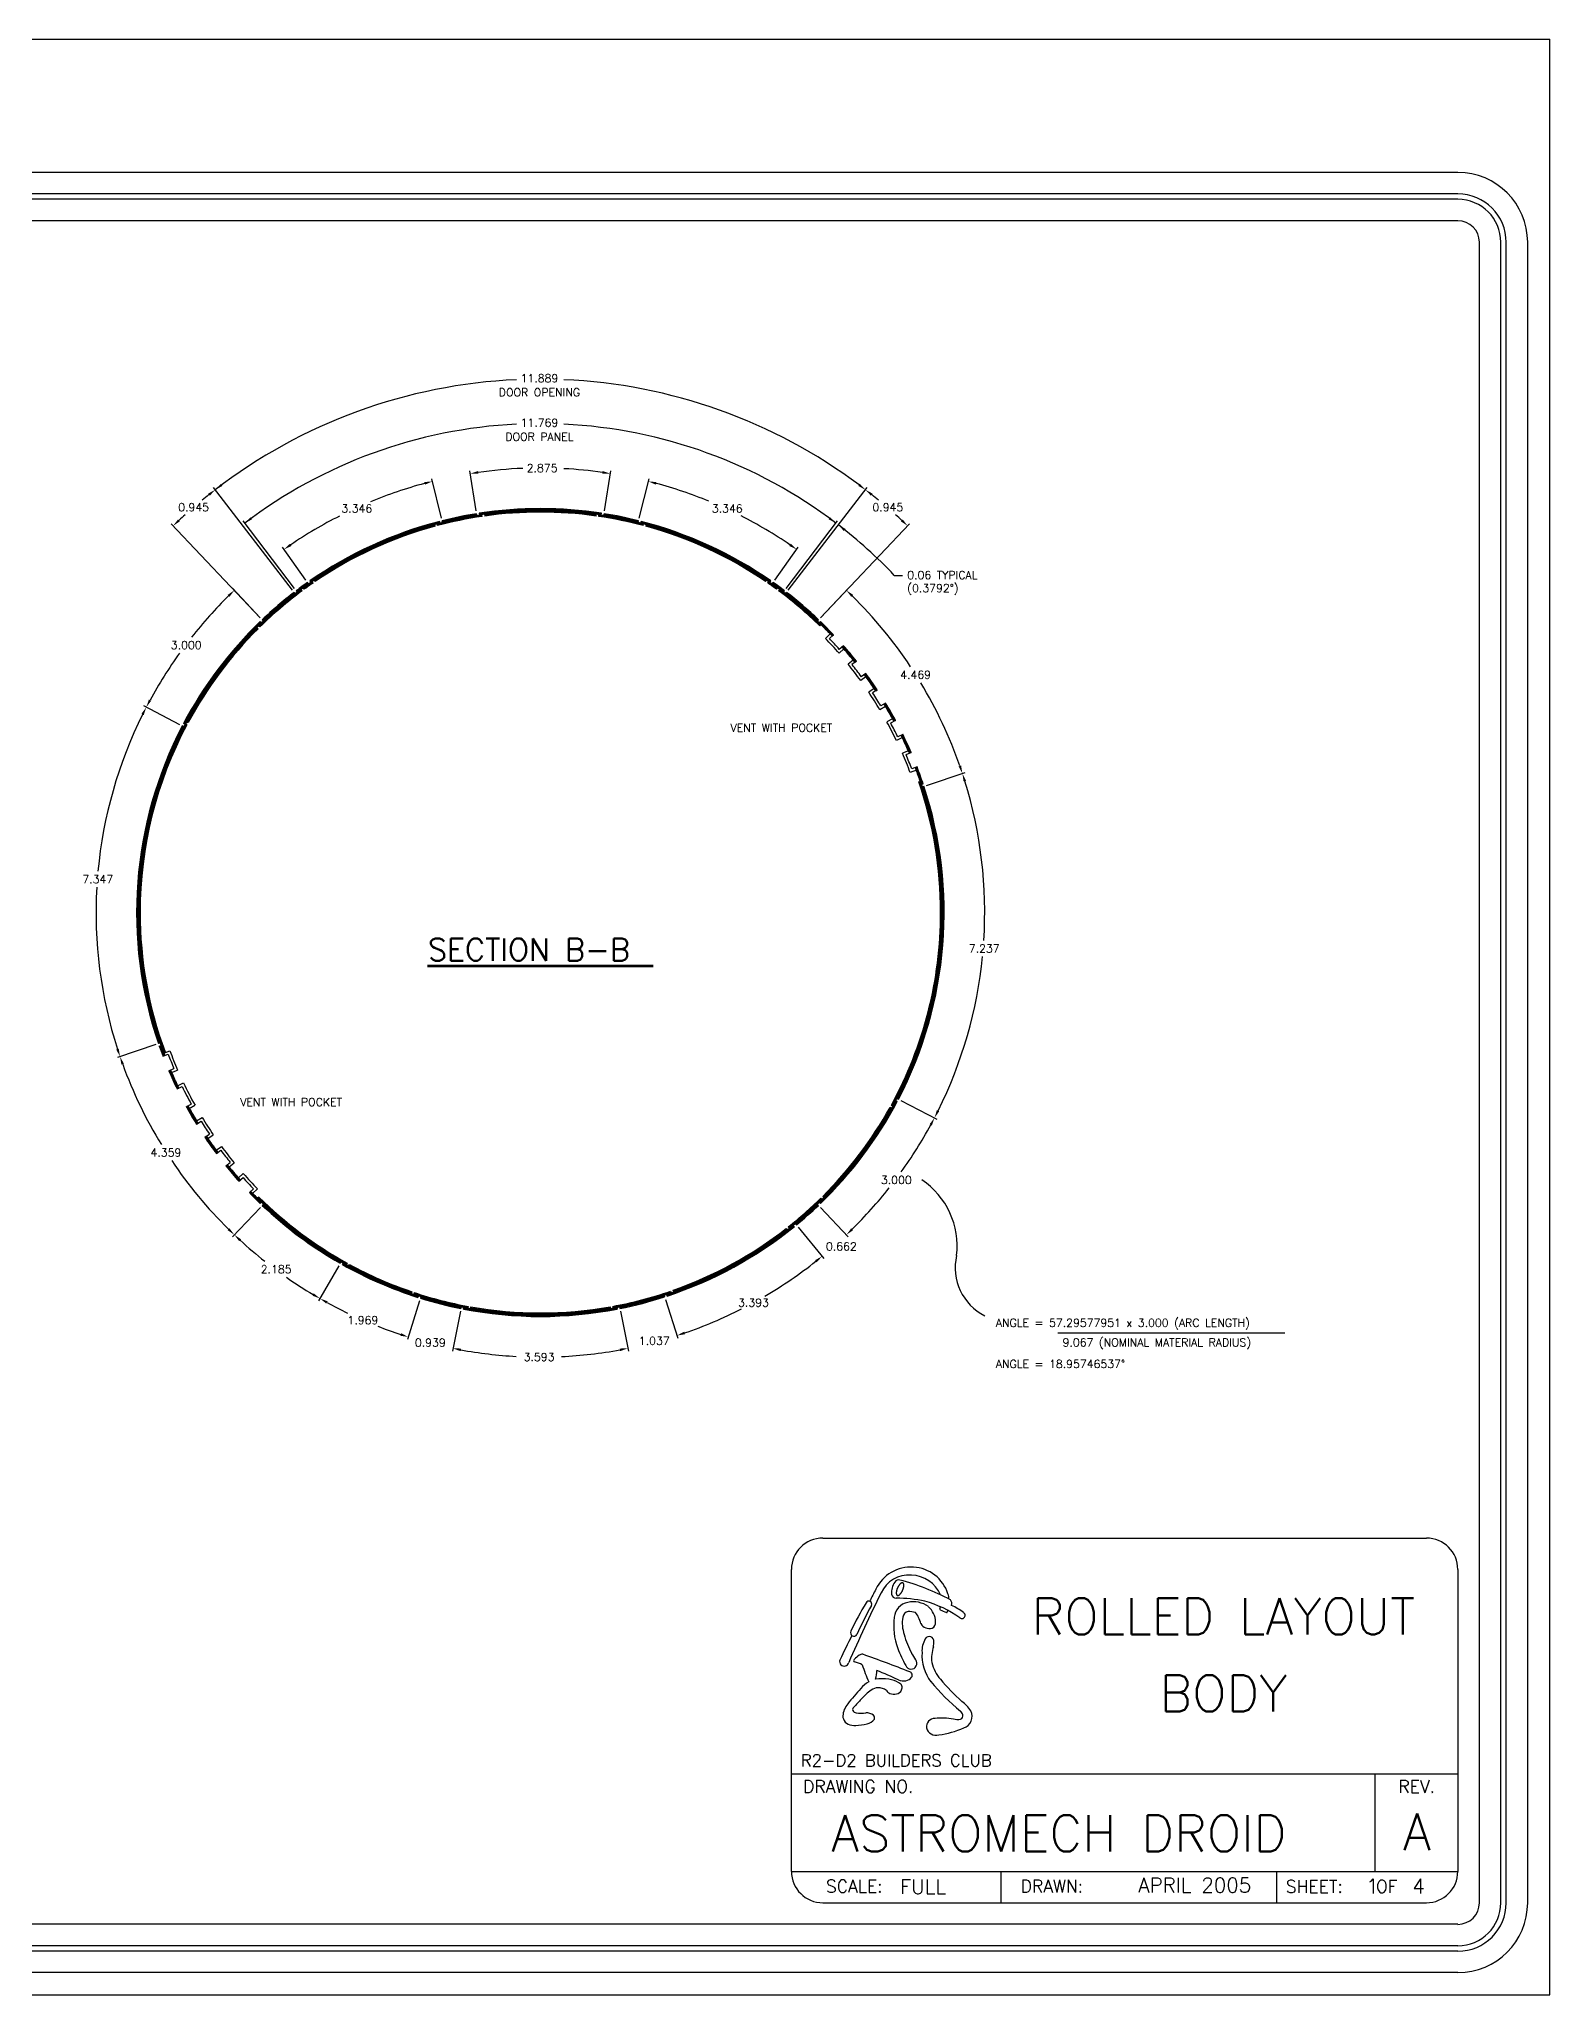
# Model space of a CAD drawing. Extents: x 0 to 68, y 0 to 44.
# Drawn here: x 34 to 68, y 0 to 44 of the extents above; entities that cross this region are included whole.
import ezdxf
from ezdxf.enums import TextEntityAlignment as Align

# ---------------------------------------------------------------- set-up
doc = ezdxf.new("R2010")
doc.units = 0
doc.layers.get('0').update_dxf_attribs({"linetype": 'CONTINUOUS'})
for name, color, linetype in [('BODY_PANELS', 2, 'CONTINUOUS'), ('DIMENSIONS', 1, 'CONTINUOUS'), ('FORM', 5, 'CONTINUOUS'), ('INNER_SKIN', 7, 'CONTINUOUS'), ('OUTER_SKIN', 7, 'CONTINUOUS'), ('OUTER_SKIN_PANELS', 2, 'CONTINUOUS')]:
    doc.layers.add(name, color=color, linetype=linetype)
doc.styles.get("Standard").update_dxf_attribs({"font": 'simplex.shx'})

msp = doc.modelspace()

# ---------------------------------------------------------------- linework, layer by layer
for p, q in [((0, 44), (68, 44)), ((68, 0), (68, 44)), ((0, 0), (68, 0))]:
    msp.add_line(p, q)
at = {"layer": 'BODY_PANELS'}
for p, q in [((51.556, 30.867), (51.583, 30.896)), ((51.804, 30.619), (51.697, 30.517)), ((51.876, 30.601), (51.785, 30.515)), ((52.113, 30.28), (52.003, 30.182)), ((52.102, 30.353), (52.008, 30.271)), ((52.321, 30.031), (52.206, 29.939)), ((52.392, 30.007), (52.294, 29.93)), ((52.609, 29.655), (52.49, 29.567)), ((52.605, 29.729), (52.504, 29.655)), ((52.795, 29.389), (52.671, 29.307)), ((52.863, 29.359), (52.758, 29.29)), ((53.05, 29.062), (52.943, 28.998)), ((53.048, 28.988), (52.922, 28.912)), ((53.209, 28.707), (53.08, 28.637)), ((53.274, 28.671), (53.164, 28.612)), ((53.427, 28.286), (53.294, 28.221)), ((53.435, 28.359), (53.323, 28.304)), ((53.562, 27.991), (53.427, 27.933)), ((53.624, 27.95), (53.509, 27.9)), ((53.742, 27.552), (53.604, 27.499)), ((53.757, 27.625), (53.64, 27.58)), ((53.855, 27.236), (53.893, 27.249)), ((36.704, 21.347), (36.742, 21.36)), ((36.788, 21.116), (36.905, 21.161)), ((36.804, 21.189), (36.942, 21.242)), ((36.919, 20.791), (37.034, 20.84)), ((36.981, 20.749), (37.117, 20.807)), ((37.106, 20.381), (37.219, 20.435)), ((37.115, 20.455), (37.248, 20.519)), ((37.313, 19.98), (37.423, 20.04)), ((37.379, 19.945), (37.508, 20.016)), ((37.54, 19.59), (37.646, 19.656)), ((37.541, 19.665), (37.667, 19.742)), ((37.729, 19.295), (37.833, 19.365)), ((37.798, 19.265), (37.92, 19.348)), ((37.984, 19.001), (38.103, 19.089)), ((37.989, 18.927), (38.09, 19.001)), ((38.204, 18.649), (38.301, 18.728)), ((38.275, 18.626), (38.39, 18.718)), ((38.484, 18.379), (38.594, 18.477)), ((38.496, 18.305), (38.589, 18.388)), ((38.734, 18.048), (38.824, 18.135)), ((38.806, 18.031), (38.913, 18.133)), ((38.978, 17.804), (39.006, 17.832))]:
    msp.add_line(p, q, dxfattribs=at)
for radius, start, end in [(9.047, 43.8616, 46.0849), (9.087, 43.4658, 46.0849), (8.899, 40.9463, 43.8681), (8.962, 41.3486, 43.4658), (9.087, 38.505, 41.3486), (9.047, 38.9008, 40.9528), (8.899, 35.8909, 38.9074), (8.962, 36.2933, 38.505), (9.087, 33.4497, 36.2933), (9.047, 33.8455, 35.8975), (8.899, 30.8356, 33.852), (8.962, 31.238, 33.4497), (9.087, 28.3943, 31.238), (9.047, 28.7901, 30.8421), (8.899, 25.7802, 28.7967), (8.962, 26.1826, 28.3943), (9.047, 23.7348, 25.7868), (9.087, 23.339, 26.1826), (8.899, 20.7249, 23.7414), (8.962, 21.1273, 23.339), (9.047, 18.6028, 20.7314), (9.087, 18.6028, 21.1273), (9.087, 199.2979, 200.8445), (9.047, 199.2979, 200.4487), (8.962, 200.8445, 203.0562), (8.899, 200.4421, 203.4586), (9.087, 203.0562, 205.8998), (9.047, 203.452, 205.504), (8.962, 205.8998, 208.7435), (8.899, 205.4975, 209.1458), (9.087, 208.7435, 211.5871), (9.047, 209.1393, 211.1913), (8.962, 211.5871, 213.7988), (8.899, 211.1847, 214.2012), (9.087, 213.7988, 216.6424), (9.047, 214.1946, 216.2466), (8.962, 216.6424, 218.8541), (8.899, 216.24, 219.2565), (9.087, 218.8541, 221.6977), (9.047, 219.25, 221.3019), (8.962, 221.6977, 223.9095), (8.899, 221.2954, 224.3118), (9.087, 223.9095, 226.088), (9.047, 224.3053, 226.088)]:
    msp.add_arc((45.281, 24.35), radius, start, end, dxfattribs=at)
at = {"layer": 'DIMENSIONS'}
for p, q in [((39.703, 31.602), (37.927, 33.912)), ((39.703, 31.602), (37.927, 33.912)), ((43.057, 33.225), (42.835, 34.111)), ((43.836, 33.385), (43.692, 34.286)), ((46.725, 33.385), (46.869, 34.286)), ((47.504, 33.225), (47.726, 34.111)), ((50.859, 31.602), (52.635, 33.912)), ((50.859, 31.602), (52.635, 33.912)), ((38.978, 30.983), (36.972, 33.095)), ((39.751, 31.639), (38.595, 33.163)), ((50.811, 31.639), (51.967, 33.163)), ((51.583, 30.983), (53.589, 33.095)), ((40.006, 31.826), (39.479, 32.572)), ((50.556, 31.826), (51.082, 32.572)), ((53.246, 31.936), (53.428, 31.936)), ((38.978, 30.983), (38.349, 31.645)), ((51.583, 30.983), (52.212, 31.645)), ((37.165, 28.576), (36.356, 28.997)), ((37.165, 28.576), (36.356, 28.997)), ((53.971, 27.211), (54.838, 27.497)), ((53.971, 27.211), (54.838, 27.497)), ((42.743, 23.169), (47.818, 23.169)), ((42.743, 23.137), (47.818, 23.137)), ((36.625, 21.383), (35.762, 21.087)), ((36.625, 21.383), (35.762, 21.087)), ((53.396, 20.124), (54.205, 19.702)), ((53.396, 20.124), (54.205, 19.702)), ((38.979, 17.717), (38.35, 17.055)), ((38.979, 17.717), (38.35, 17.055)), ((51.583, 17.717), (52.211, 17.055)), ((51.082, 17.275), (51.661, 16.569)), ((40.743, 16.405), (40.291, 15.612)), ((40.743, 16.405), (40.291, 15.612)), ((42.562, 15.614), (42.291, 14.742)), ((48.094, 15.644), (48.374, 14.775)), ((43.48, 15.379), (43.3, 14.484)), ((47.082, 15.379), (47.261, 14.484)), ((56.928, 14.892), (62.035, 14.892))]:
    msp.add_line(p, q, dxfattribs=at)
for centre, radius, start, end in [((45.281, 24.35), 12, 92.5774, 127.5644), ((45.281, 24.35), 12, 53.2951, 87.4707), ((45.281, 24.35), 11, 92.8119, 127.1852), ((45.281, 24.35), 11, 52.8148, 87.2406), ((45.281, 24.35), 10, 92.2665, 98.0525), ((45.281, 24.35), 10, 81.9475, 86.9526), ((45.281, 24.35), 10, 105.0947, 112.483), ((45.281, 24.35), 10, 67.717, 74.9053), ((45.281, 24.35), 12, 128.4238, 129.349), ((45.281, 24.35), 12, 50.651, 51.5762), ((45.281, 24.35), 12, 131.7733, 132.6765), ((45.281, 24.35), 10, 116.877, 124.176), ((45.281, 24.35), 10, 55.824, 63.1552), ((45.281, 24.35), 11, 43.6019, 52.4356), ((45.281, 24.35), 12, 47.3235, 48.2267), ((45.281, 24.35), 10, 134.5673, 141.7124), ((45.281, 24.35), 10, 33.573, 45.4327), ((45.281, 24.35), 10, 144.2952, 151.4622), ((45.281, 24.35), 10, 19.2549, 31.1311), ((45.281, 24.35), 10, 153.5249, 174.6711), ((45.281, 24.35), 10, 356.391, 17.1923), ((45.281, 24.35), 10, 176.7397, 197.8874), ((45.281, 24.35), 10, 333.5217, 354.3214), ((45.281, 24.35), 10, 199.95, 211.4757), ((45.281, 24.35), 10, 324.2921, 331.459), ((45.281, 24.35), 10, 213.927, 225.4358), ((45.281, 24.35), 10, 314.5642, 321.7092), ((52.867, 16.849), 1.793, 353.0836, 56.1682), ((45.281, 24.35), 10, 227.4985, 231.6743), ((45.281, 24.35), 10, 300.3499, 308.3214), ((55.825, 16.359), 1.209, 166.8929, 243.4789), ((45.281, 24.35), 10, 235.1347, 239.2401), ((45.281, 24.35), 10, 241.3028, 244.2821), ((45.281, 24.35), 10, 288.9367, 296.9359), ((45.281, 24.35), 10, 248.5336, 251.6825), ((45.281, 24.35), 10, 259.6789, 266.8943), ((45.281, 24.35), 10, 272.7172, 280.3211)]:
    msp.add_arc(centre, radius, start, end, dxfattribs=at)
for points in [[(38.126, 33.947), (38.09, 33.995), (37.965, 33.862)], [(42.669, 34.034), (42.684, 33.976), (42.851, 34.05)], [(43.884, 34.222), (43.875, 34.281), (43.702, 34.225)], [(46.686, 34.281), (46.677, 34.222), (46.859, 34.225)], [(47.877, 33.976), (47.892, 34.034), (47.711, 34.05)], [(52.471, 33.995), (52.435, 33.947), (52.596, 33.862)], [(37.804, 33.775), (37.841, 33.728), (37.965, 33.862)], [(52.72, 33.728), (52.757, 33.775), (52.596, 33.862)], [(37.167, 33.15), (37.126, 33.194), (37.015, 33.049)], [(38.795, 33.197), (38.759, 33.245), (38.632, 33.113)], [(51.803, 33.245), (51.767, 33.197), (51.929, 33.113)], [(52.11, 32.935), (52.147, 32.982), (51.987, 33.069)], [(53.435, 33.194), (53.394, 33.15), (53.546, 33.049)], [(39.68, 32.598), (39.646, 32.648), (39.515, 32.521)], [(50.915, 32.648), (50.881, 32.598), (51.046, 32.521)], [(38.242, 31.496), (38.284, 31.453), (38.393, 31.599)], [(52.277, 31.453), (52.319, 31.496), (52.169, 31.599)], [(36.522, 29.113), (36.469, 29.141), (36.411, 28.968)], [(36.303, 28.822), (36.356, 28.794), (36.411, 28.968)], [(54.75, 27.657), (54.693, 27.638), (54.779, 27.477)], [(54.805, 27.297), (54.862, 27.315), (54.779, 27.477)], [(35.792, 21.288), (35.736, 21.269), (35.821, 21.108)], [(35.852, 20.928), (35.909, 20.948), (35.821, 21.108)], [(54.258, 19.878), (54.205, 19.905), (54.15, 19.731)], [(54.039, 19.586), (54.092, 19.558), (54.15, 19.731)], [(38.284, 17.247), (38.243, 17.204), (38.393, 17.1)], [(52.319, 17.204), (52.277, 17.247), (52.168, 17.1)], [(38.504, 16.955), (38.545, 16.999), (38.393, 17.1)], [(51.463, 16.528), (51.5, 16.481), (51.622, 16.617)], [(40.181, 15.783), (40.151, 15.731), (40.322, 15.666)], [(40.464, 15.552), (40.493, 15.604), (40.322, 15.666)], [(42.147, 14.885), (42.129, 14.828), (42.309, 14.802)], [(43.483, 14.482), (43.495, 14.541), (43.312, 14.546)], [(47.067, 14.541), (47.078, 14.482), (47.249, 14.546)], [(48.535, 14.863), (48.516, 14.92), (48.355, 14.834)]]:
    msp.add_solid(points, dxfattribs=at)
at = {"layer": 'FORM'}
for p, q in [((65.929, 41), (2.071, 41)), ((65.929, 40.516), (2.071, 40.516)), ((65.929, 40.396), (2.071, 40.396)), ((65.929, 39.912), (2.071, 39.912)), ((66.412, 2.071), (66.412, 39.429)), ((66.896, 2.071), (66.896, 39.429)), ((67.016, 2.071), (67.016, 39.429)), ((67.5, 2.071), (67.5, 39.429)), ((65.929, 1.588), (2.071, 1.588)), ((65.929, 1.104), (2.071, 1.104)), ((65.929, 0.984), (2.071, 0.984)), ((65.929, 0.5), (2.071, 0.5))]:
    msp.add_line(p, q, dxfattribs=at)
at = {"layer": 'FORM', "linetype": 'CONTINUOUS'}
for p, q in [((51.639, 10.277), (65.221, 10.277)), ((50.931, 2.779), (50.931, 9.57)), ((65.929, 9.57), (65.929, 2.779)), ((50.931, 4.972), (65.929, 4.972)), ((64.059, 4.972), (64.059, 2.779)), ((50.931, 2.779), (65.929, 2.779)), ((55.645, 2.779), (55.645, 2.071)), ((61.844, 2.77), (61.844, 2.063)), ((51.639, 2.071), (65.221, 2.071))]:
    msp.add_line(p, q, dxfattribs=at)
at = {"layer": 'FORM', "color": 1}
msp.add_polyline3d([(53.438, 9.269, 0), (53.435, 9.271, 0), (53.432, 9.271, 0), (53.428, 9.272, 0), (53.425, 9.272, 0), (53.422, 9.271, 0), (53.418, 9.271, 0), (53.414, 9.27, 0), (53.411, 9.268, 0), (53.407, 9.267, 0), (53.403, 9.265, 0), (53.399, 9.262, 0), (53.395, 9.26, 0), (53.391, 9.257, 0), (53.387, 9.254, 0), (53.383, 9.25, 0), (53.378, 9.246, 0), (53.374, 9.242, 0), (53.37, 9.238, 0), (53.366, 9.233, 0), (53.362, 9.228, 0), (53.358, 9.223, 0), (53.354, 9.217, 0), (53.35, 9.212, 0), (53.346, 9.206, 0), (53.342, 9.2, 0), (53.338, 9.194, 0), (53.334, 9.187, 0), (53.331, 9.181, 0), (53.327, 9.174, 0), (53.324, 9.167, 0), (53.321, 9.161, 0), (53.318, 9.154, 0), (53.315, 9.147, 0), (53.312, 9.14, 0), (53.309, 9.133, 0), (53.306, 9.126, 0), (53.304, 9.119, 0), (53.302, 9.112, 0), (53.3, 9.105, 0), (53.298, 9.098, 0), (53.297, 9.091, 0), (53.295, 9.084, 0), (53.294, 9.078, 0), (53.293, 9.071, 0), (53.292, 9.065, 0), (53.291, 9.058, 0), (53.291, 9.052, 0), (53.291, 9.046, 0), (53.291, 9.041, 0), (53.291, 9.035, 0), (53.291, 9.03, 0), (53.292, 9.025, 0), (53.293, 9.02, 0), (53.294, 9.016, 0), (53.295, 9.011, 0), (53.296, 9.008, 0), (53.298, 9.004, 0), (53.299, 9.001, 0), (53.301, 8.997, 0), (53.303, 8.995, 0), (53.306, 8.992, 0), (53.308, 8.99, 0), (53.311, 8.988, 0), (53.314, 8.987, 0), (53.317, 8.986, 0), (53.32, 8.985, 0), (53.323, 8.985, 0), (53.326, 8.985, 0), (53.33, 8.985, 0), (53.333, 8.986, 0), (53.337, 8.987, 0), (53.341, 8.988, 0), (53.344, 8.99, 0), (53.348, 8.992, 0), (53.352, 8.994, 0), (53.356, 8.997, 0), (53.361, 9, 0), (53.365, 9.003, 0), (53.369, 9.006, 0), (53.373, 9.01, 0), (53.377, 9.014, 0), (53.381, 9.019, 0), (53.385, 9.024, 0), (53.389, 9.029, 0), (53.394, 9.034, 0), (53.398, 9.039, 0), (53.402, 9.045, 0), (53.406, 9.051, 0), (53.41, 9.057, 0), (53.413, 9.063, 0), (53.417, 9.069, 0), (53.421, 9.076, 0), (53.424, 9.082, 0), (53.427, 9.089, 0), (53.431, 9.096, 0), (53.434, 9.103, 0), (53.437, 9.11, 0), (53.44, 9.117, 0), (53.442, 9.124, 0), (53.445, 9.131, 0), (53.447, 9.138, 0), (53.449, 9.145, 0), (53.451, 9.152, 0), (53.453, 9.159, 0), (53.455, 9.166, 0), (53.456, 9.172, 0), (53.457, 9.179, 0), (53.458, 9.185, 0), (53.459, 9.192, 0), (53.46, 9.198, 0), (53.46, 9.204, 0), (53.461, 9.21, 0), (53.461, 9.216, 0), (53.461, 9.221, 0), (53.46, 9.226, 0), (53.459, 9.231, 0), (53.459, 9.236, 0), (53.458, 9.241, 0), (53.457, 9.245, 0), (53.455, 9.249, 0), (53.454, 9.253, 0), (53.452, 9.256, 0), (53.45, 9.259, 0), (53.448, 9.262, 0), (53.446, 9.264, 0), (53.443, 9.266, 0), (53.44, 9.268, 0), (53.438, 9.269, 0)], dxfattribs=at)
at = {"layer": 'FORM'}
for centre, radius, start, end in [((65.929, 39.429), 1.571, 0, 90), ((65.929, 39.429), 1.088, 0, 90), ((65.929, 39.429), 0.967, 0, 90), ((65.929, 39.429), 0.484, 0, 90), ((65.929, 2.071), 1.571, 270, 0), ((65.929, 2.071), 1.088, 270, 0), ((65.929, 2.071), 0.967, 270, 0), ((65.929, 2.071), 0.484, 270, 0)]:
    msp.add_arc(centre, radius, start, end, dxfattribs=at)
at = {"layer": 'FORM', "linetype": 'CONTINUOUS'}
for centre, start, end in [((51.639, 9.57), 90, 180), ((65.221, 9.57), 360, 90), ((51.639, 2.779), 180, 270), ((65.221, 2.779), 270, 0)]:
    msp.add_arc(centre, 0.707, start, end, dxfattribs=at)
at = {"layer": 'FORM', "color": 7}
for centre, radius, start, end in [((53.623, 8.751), 0.875, 18.2326, 154.6361), ((53.576, 8.755), 0.691, 85.4854, 155.5007), ((53.607, 8.704), 0.741, 23.4687, 88.1516), ((82.262, -5.521), 32.733, 153.5831, 156.6069), ((77.534, -3.82), 27.889, 152.341, 152.9694), ((53.611, 8.467), 0.366, 99.8697, 175.5952), ((53.677, 8.269), 0.574, 54.1043, 102.9674), ((53.885, 8.843), 0.597, 5.638, 17.7915), ((54.699, 8.299), 1.466, 172.3003, 200.1263), ((54.294, 8.37), 0.868, 171.5259, 197.4947), ((53.584, 8.474), 0.151, 100.0375, 170.9848), ((53.588, 8.258), 0.366, 68.785, 94.7421), ((53.537, 8.396), 0.274, 20.1831, 47.8338), ((53.074, 8.156), 0.794, 14.2811, 24.9473), ((53.709, 8.382), 0.465, 0.8907, 49.1139), ((54.052, 8.368), 0.124, 291.9673, 10.2011), ((54.291, 8.684), 0.0224, 157.3748, 243.1832), ((53.921, 8.869), 0.391, 333.247, 339.1268), ((54.811, 9.643), 1.113, 241.5397, 249.3399), ((54.423, 8.613), 0.0123, 246.7424, 343.5507), ((53.885, 8.843), 0.597, 336.9972, 341.1119), ((77.847, -4.728), 28.588, 153.3711, 154.604), ((55.296, 8.61), 1.897, 195.3231, 209.2908), ((54.033, 8.463), 0.22, 210.2865, 287.2592), ((54.419, 7.734), 0.55, 149.9608, 183.0164), ((54.035, 7.96), 0.104, 69.7642, 151.8988), ((54.023, 7.953), 0.116, 357.6694, 65.2511), ((53.75, 7.931), 0.388, 345.3619, 2.6057), ((52.119, 7.499), 0.103, 161.1287, 346.893), ((52.36, 7.521), 0.0288, 120.5491, 251.4839), ((52.897, 6.995), 0.78, 124.2548, 135.0129), ((48.482, -3.265), 11.433, 69.2866, 70.2231), ((52.518, 7.579), 0.0854, 76.4452, 134.3635), ((43.131, -19.059), 28.328, 68.3272, 70.6061), ((55.747, 8.708), 2.59, 200.6463, 210.0465), ((53.625, 7.459), 0.13, 201.5645, 38.0941), ((52.178, 6.7), 1.762, 28.4319, 33.8655), ((54.825, 7.637), 0.958, 175.9752, 218.045), ((54.994, 7.564), 0.909, 162.8186, 185.355), ((53.073, 6.39), 0.767, 121.505, 139.0958), ((56.014, 8.53), 3.658, 197.5192, 203.9815), ((51.745, 7.363), 1.112, 346.5241, 356.715), ((52.964, 6.079), 1.034, 81.0168, 97.6796), ((48.482, -3.265), 11.433, 64.8574, 67.5151), ((53.03, 6.489), 0.619, 58.748, 81.1062), ((53.444, 7.294), 0.233, 243.4858, 285.1066), ((53.478, 7.261), 0.195, 277.7873, 324.4296), ((53.573, 7.192), 0.077, 325.5245, 75.3405), ((57.866, 10.187), 4.926, 219.6028, 230.5002), ((54.893, 7.655), 0.822, 192.3535, 222.302), ((57.726, 9.939), 4.46, 219.5063, 228.4276), ((57.366, 2.42), 6.614, 137.4564, 141.4055), ((54.727, 4.39), 3.171, 134.541, 138.9147), ((53.52, 5.79), 1.333, 126.6804, 139.7871), ((52.878, 6.644), 0.264, 90, 125.5975), ((52.907, 6.755), 0.156, 63.4627, 100.742), ((52.92, 6.671), 0.231, 50.0038, 75.5417), ((53.333, 7.08), 0.353, 221.1819, 237.6838), ((53.241, 7.048), 0.283, 250.0839, 281.7545), ((53.281, 6.901), 0.131, 277.7057, 342.6988), ((53.313, 6.917), 0.108, 329.1857, 69.5272), ((54.285, 5.947), 0.813, 32.9711, 53.7284), ((52.573, 6.237), 0.487, 140.5469, 175.5193), ((52.227, 6.272), 0.14, 178.8843, 204.47), ((52.27, 6.252), 0.174, 192.6455, 248.2224), ((52.373, 6.421), 0.0642, 124.2549, 201.2233), ((52.391, 6.429), 0.0839, 201.8253, 267.1645), ((52.496, 7.092), 0.754, 261.666, 278.334), ((52.614, 6.071), 0.275, 52.9907, 91.7489), ((52.568, 6.369), 0.281, 283.5752, 324.5897), ((52.729, 6.235), 0.0747, 337.1416, 47.565), ((54.157, 6.028), 0.191, 88.4325, 186.6263), ((54.319, 4.497), 1.729, 81.4266, 95.2081), ((54.678, 6.663), 0.467, 257.5181, 277.231), ((54.64, 6.267), 0.151, 12.0254, 52.1436), ((54.704, 6.279), 0.0861, 292.2603, 12.8674), ((54.726, 6.264), 0.272, 287.7475, 27.3521), ((52.345, 6.395), 0.335, 245.4026, 275.4098), ((52.339, 7.338), 1.277, 271.6993, 283.3954), ((54.187, 6.068), 0.228, 195.7266, 285.3807), ((53.918, 8.089), 2.266, 278.3733, 293.1521)]:
    msp.add_arc(centre, radius, start, end, dxfattribs=at)
at = {"layer": 'FORM', "color": 5}
for centre, radius, start, end in [((53.608, 9.047), 0.425, 145.6086, 184.3667), ((53.347, 9.231), 0.106, 75.2447, 147.693), ((52.089, 4.404), 5.093, 61.6372, 75.392), ((57.824, 5.616), 6.119, 148.4149, 155.1985), ((52.672, 8.79), 0.0676, 335.3232, 152.6722), ((53.281, 9.021), 0.0969, 183.998, 273.3138), ((53.266, 5.593), 3.332, 78.393, 89.648), ((53.229, 6.364), 2.592, 54.9325, 74.1529), ((54.412, 8.8), 0.129, 342.6983, 41.6728), ((59.009, 5.198), 7.217, 150.4088, 156.2074), ((53.915, 7.427), 1.473, 52.7669, 65.0636), ((54.767, 8.538), 0.0723, 227.6203, 57.4121), ((52.338, 8.147), 0.0772, 152.1811, 330.991)]:
    msp.add_arc(centre, radius, start, end, dxfattribs=at)
at = {"layer": 'INNER_SKIN'}
for p, q in [((42.911, 33.04), (42.9, 33.079)), ((42.968, 33.056), (42.958, 33.094)), ((43.969, 33.261), (43.963, 33.301)), ((44.022, 33.31), (44.028, 33.27)), ((46.533, 33.27), (46.539, 33.31)), ((46.593, 33.261), (46.598, 33.301)), ((47.593, 33.056), (47.603, 33.094)), ((47.661, 33.079), (47.651, 33.04)), ((40.164, 31.763), (40.141, 31.796)), ((40.191, 31.83), (40.214, 31.797)), ((50.348, 31.797), (50.37, 31.83)), ((50.397, 31.763), (50.42, 31.796)), ((39.918, 31.587), (39.894, 31.62)), ((39.966, 31.623), (39.943, 31.655)), ((50.595, 31.623), (50.618, 31.655)), ((50.643, 31.587), (50.667, 31.62)), ((38.97, 30.777), (38.942, 30.806)), ((51.569, 30.799), (51.597, 30.828)), ((38.927, 30.735), (38.899, 30.764)), ((37.319, 28.648), (37.354, 28.629)), ((37.326, 28.576), (37.291, 28.595)), ((53.795, 27.289), (53.833, 27.302)), ((36.836, 21.216), (36.798, 21.202)), ((53.15, 19.968), (53.185, 19.948)), ((53.179, 20.02), (53.214, 20.001)), ((38.942, 17.95), (38.914, 17.921)), ((51.591, 17.923), (51.619, 17.894)), ((51.662, 17.936), (51.634, 17.965)), ((50.813, 17.242), (50.838, 17.21)), ((50.86, 17.279), (50.885, 17.247)), ((40.933, 16.461), (40.913, 16.426)), ((40.966, 16.397), (40.985, 16.433)), ((48.281, 15.814), (48.268, 15.852)), ((42.386, 15.82), (42.373, 15.782)), ((42.443, 15.801), (42.43, 15.763)), ((43.655, 15.49), (43.648, 15.451)), ((43.707, 15.44), (43.714, 15.48)), ((46.849, 15.48), (46.856, 15.441)), ((46.908, 15.491), (46.915, 15.451)), ((48.211, 15.833), (48.224, 15.795))]:
    msp.add_line(p, q, dxfattribs=at)
for radius, start, end in [(9.047, 105.2546, 124.2315), (9.027, 105.2546, 124.2315), (9.008, 105.2546, 124.2315), (9.047, 98.3746, 104.8737), (9.027, 98.3746, 104.8737), (9.008, 98.3746, 104.8737), (9.047, 82.0062, 97.9938), (9.027, 82.0062, 97.9938), (9.008, 82.0062, 97.9938), (9.008, 75.1263, 81.6254), (9.027, 75.1263, 81.6254), (9.047, 75.1263, 81.6254), (9.008, 55.7685, 74.7454), (9.027, 55.7685, 74.7454), (9.047, 55.7685, 74.7454), (9.047, 124.6123, 126.1546), (9.027, 124.6123, 126.1546), (9.008, 124.6123, 126.1546), (9.008, 53.8454, 55.3877), (9.027, 53.8454, 55.3877), (9.047, 53.8454, 55.3877), (9.047, 126.5354, 134.4744), (9.027, 126.5354, 134.4744), (9.008, 126.5354, 134.4744), (9.008, 45.7224, 53.4646), (9.027, 45.7224, 53.4646), (9.047, 45.7224, 53.4646), (9.047, 134.8552, 151.6361), (9.027, 134.8552, 151.6361), (9.008, 134.8552, 151.6361), (9.047, 152.0169, 180), (9.027, 152.0169, 180), (9.008, 152.0169, 180), (9.008, 0, 19.0404), (9.027, 0, 19.0404), (9.047, 0, 19.0404), (9.047, 180, 200.3605), (9.027, 180, 200.3605), (9.008, 180, 200.3605), (9.008, 331.2697, 0), (9.027, 331.2697, 0), (9.047, 331.2697, 0), (9.008, 314.8569, 330.8889), (9.027, 314.8569, 330.8889), (9.047, 314.8569, 330.8889), (9.047, 225.2781, 241.1388), (9.027, 225.2781, 241.1388), (9.008, 225.2781, 241.1388), (9.008, 308.2753, 314.4761), (9.027, 308.2753, 314.4761), (9.047, 308.2753, 314.4761), (9.008, 289.3682, 307.8944), (9.027, 289.3682, 307.8944), (9.047, 289.3682, 307.8944), (9.047, 241.5196, 251.2556), (9.027, 241.5196, 251.2556), (9.008, 241.5196, 251.2556), (9.047, 251.6364, 259.6016), (9.027, 251.6364, 259.6016), (9.008, 251.6364, 259.6016), (9.047, 259.9825, 280.0256), (9.027, 259.9825, 280.0256), (9.008, 259.9825, 280.0256), (9.008, 280.4065, 288.9873), (9.027, 280.4065, 288.9873), (9.047, 280.4065, 288.9873)]:
    msp.add_arc((45.281, 24.35), radius, start, end, dxfattribs=at)
at = {"layer": 'OUTER_SKIN'}
for p, q in [((43.082, 33.126), (43.073, 33.165)), ((43.852, 33.283), (43.846, 33.323)), ((46.709, 33.283), (46.715, 33.323)), ((47.479, 33.126), (47.489, 33.165)), ((40.065, 31.742), (40.042, 31.775)), ((50.497, 31.742), (50.52, 31.775)), ((39.765, 31.521), (39.741, 31.553)), ((39.813, 31.558), (39.788, 31.589)), ((50.749, 31.558), (50.773, 31.589)), ((50.796, 31.521), (50.821, 31.553)), ((39.049, 30.908), (39.021, 30.937)), ((51.512, 30.908), (51.54, 30.937)), ((37.256, 28.528), (37.221, 28.547)), ((53.874, 27.179), (53.912, 27.192)), ((36.722, 21.417), (36.684, 21.404)), ((53.305, 20.171), (53.34, 20.153)), ((39.049, 17.791), (39.022, 17.762)), ((51.512, 17.791), (51.539, 17.762)), ((51.017, 17.354), (51.043, 17.323)), ((40.794, 16.494), (40.774, 16.459)), ((42.592, 15.712), (42.58, 15.673)), ((43.5, 15.48), (43.492, 15.441)), ((47.061, 15.48), (47.069, 15.441)), ((48.062, 15.741), (48.074, 15.703))]:
    msp.add_line(p, q, dxfattribs=at)
for radius, start, end in [(9.087, 99.0838, 104.0633), (9.067, 99.0838, 104.0633), (9.047, 99.0838, 104.0633), (9.047, 75.9367, 80.9162), (9.067, 75.9367, 80.9162), (9.087, 75.9367, 80.9162), (9.087, 125.2073, 127.1852), (9.067, 125.2073, 127.1852), (9.047, 125.2073, 127.1852), (9.047, 52.8148, 54.7927), (9.067, 52.8148, 54.7927), (9.087, 52.8148, 54.7927), (9.087, 127.5644, 133.536), (9.067, 127.5644, 133.536), (9.047, 127.5644, 133.536), (9.047, 46.464, 52.4356), (9.067, 46.464, 52.4356), (9.087, 46.464, 52.4356), (9.087, 152.4935, 198.9187), (9.067, 152.4935, 198.9187), (9.047, 152.4935, 198.9187), (9.047, 332.4904, 18.2236), (9.067, 332.4904, 18.2236), (9.087, 332.4904, 18.2236), (9.087, 226.4672, 240.2714), (9.067, 226.4672, 240.2714), (9.047, 226.4672, 240.2714), (9.047, 309.3527, 313.5328), (9.067, 309.3527, 313.5328), (9.087, 309.3527, 313.5328), (9.087, 252.7139, 258.6476), (9.067, 252.7139, 258.6476), (9.047, 252.7139, 258.6476), (9.047, 281.3524, 287.9054), (9.067, 281.3524, 287.9054), (9.087, 281.3524, 287.9054)]:
    msp.add_arc((45.281, 24.35), radius, start, end, dxfattribs=at)
at = {"layer": 'OUTER_SKIN_PANELS'}
for p, q in [((43.024, 33.111), (43.014, 33.15)), ((43.905, 33.332), (43.911, 33.293)), ((46.65, 33.293), (46.656, 33.332)), ((47.547, 33.15), (47.537, 33.111)), ((40.091, 31.809), (40.114, 31.776)), ((50.448, 31.776), (50.47, 31.809)), ((39.006, 30.867), (38.978, 30.896)), ((51.556, 30.867), (51.583, 30.896)), ((51.847, 30.574), (51.876, 30.601)), ((52.072, 30.327), (52.102, 30.353)), ((52.36, 29.982), (52.392, 30.007)), ((52.572, 29.705), (52.605, 29.729)), ((52.829, 29.337), (52.863, 29.359)), ((53.016, 29.042), (53.05, 29.062)), ((37.284, 28.581), (37.249, 28.6)), ((53.239, 28.652), (53.274, 28.671)), ((53.399, 28.342), (53.435, 28.359)), ((53.587, 27.934), (53.624, 27.95)), ((53.719, 27.611), (53.757, 27.625)), ((53.855, 27.236), (53.893, 27.249)), ((36.704, 21.347), (36.742, 21.36)), ((36.788, 21.116), (36.826, 21.131)), ((36.919, 20.791), (36.956, 20.807)), ((37.106, 20.381), (37.142, 20.398)), ((37.313, 19.98), (37.348, 19.999)), ((53.277, 20.118), (53.312, 20.099)), ((37.729, 19.295), (37.763, 19.317)), ((37.989, 18.927), (38.022, 18.951)), ((38.204, 18.649), (38.235, 18.674)), ((38.496, 18.305), (38.526, 18.332)), ((38.734, 18.048), (38.763, 18.076)), ((39.006, 17.832), (38.978, 17.804)), ((51.583, 17.804), (51.555, 17.832)), ((50.996, 17.285), (50.971, 17.316)), ((40.827, 16.429), (40.846, 16.464)), ((42.535, 15.73), (42.523, 15.691)), ((43.551, 15.429), (43.559, 15.468)), ((47.003, 15.468), (47.01, 15.429)), ((48.119, 15.76), (48.132, 15.722))]:
    msp.add_line(p, q, dxfattribs=at)
for radius, start, end in [(9.087, 104.4425, 124.8282), (9.067, 104.4425, 124.8282), (9.047, 104.4425, 124.8282), (9.087, 81.2953, 98.7047), (9.067, 81.2953, 98.7047), (9.047, 81.2953, 98.7047), (9.047, 55.1718, 75.5575), (9.067, 55.1718, 75.5575), (9.087, 55.1718, 75.5575), (9.087, 133.9151, 152.1144), (9.067, 133.9151, 152.1144), (9.047, 133.9151, 152.1144), (9.047, 43.4658, 46.0849), (9.067, 43.4658, 46.0849), (9.087, 43.4658, 46.0849), (9.047, 38.505, 41.3486), (9.067, 38.505, 41.3486), (9.087, 38.505, 41.3486), (9.047, 33.4497, 36.2933), (9.067, 33.4497, 36.2933), (9.087, 33.4497, 36.2933), (9.047, 28.3943, 31.238), (9.067, 28.3943, 31.238), (9.087, 28.3943, 31.238), (9.047, 23.339, 26.1826), (9.067, 23.339, 26.1826), (9.087, 23.339, 26.1826), (9.047, 18.6028, 21.1273), (9.067, 18.6028, 21.1273), (9.087, 18.6028, 21.1273), (9.087, 199.2979, 200.8445), (9.067, 199.2979, 200.8445), (9.047, 199.2979, 200.8445), (9.087, 203.0562, 205.8998), (9.067, 203.0562, 205.8998), (9.047, 203.0562, 205.8998), (9.087, 208.7435, 211.5871), (9.067, 208.7435, 211.5871), (9.047, 208.7435, 211.5871), (9.047, 313.912, 332.1112), (9.067, 313.912, 332.1112), (9.087, 313.912, 332.1112), (9.087, 213.7988, 216.6424), (9.067, 213.7988, 216.6424), (9.047, 213.7988, 216.6424), (9.087, 218.8541, 221.6977), (9.067, 218.8541, 221.6977), (9.047, 218.8541, 221.6977), (9.087, 223.9095, 226.088), (9.067, 223.9095, 226.088), (9.047, 223.9095, 226.088), (9.047, 288.2845, 308.9735), (9.067, 288.2845, 308.9735), (9.087, 288.2845, 308.9735), (9.087, 240.6506, 252.3347), (9.067, 240.6506, 252.3347), (9.047, 240.6506, 252.3347), (9.087, 259.0267, 280.9733), (9.067, 259.0267, 280.9733), (9.047, 259.0267, 280.9733)]:
    msp.add_arc((45.281, 24.35), radius, start, end, dxfattribs=at)

# ---------------------------------------------------------------- texts
at = {"layer": 'BODY_PANELS'}
for p in [(49.56, 28.418), (38.527, 19.995)]:
    msp.add_text('VENT WITH POCKET', height=0.18, dxfattribs=at).set_placement(p)
at = {"layer": 'DIMENSIONS'}
for s, p in [('DOOR OPENING', (45.26, 35.964)), ('11.889', (45.26, 36.28)), ('11.769', (45.26, 35.28)), ('DOOR PANEL', (45.26, 34.964))]:
    msp.add_text(s, height=0.18, dxfattribs=at).set_placement(p, align=Align.CENTER)
for s, height, p in [('2.875', 0.18, (44.972, 34.26)), ('0.945', 0.18, (37.13, 33.378)), ('3.346', 0.18, (40.803, 33.35)), ('3.346', 0.18, (49.14, 33.35)), ('0.945', 0.18, (52.753, 33.378)), ('0.06 TYPICAL', 0.18, (53.537, 31.852)), ('(0.3792%%d)', 0.18, (53.537, 31.558)), ('3.000', 0.18, (36.964, 30.276)), ('4.469', 0.18, (53.378, 29.61)), ('7.347', 0.18, (34.973, 25.009)), ('SECTION B-B', 0.5, (42.752, 23.267)), ('7.237', 0.18, (54.922, 23.45)), ('4.359', 0.18, (36.507, 18.859)), ('3.000', 0.18, (52.944, 18.243)), ('0.662', 0.18, (51.708, 16.748)), ('2.185', 0.18, (38.988, 16.235)), ('3.393', 0.18, (49.73, 15.483)), ('1.969', 0.18, (40.939, 15.09)), ('ANGLE = 57.29577951 x 3.000 (ARC LENGTH)', 0.18, (55.532, 15.03)), ('0.939', 0.18, (42.457, 14.584)), ('1.037', 0.18, (47.498, 14.625)), ('9.067 (NOMINAL MATERIAL RADIUS)', 0.18, (57.033, 14.589)), ('3.593', 0.18, (44.905, 14.26)), ('ANGLE = 18.95746537%%D', 0.18, (55.532, 14.104))]:
    msp.add_text(s, height=height, dxfattribs=at).set_placement(p)
at = {"layer": 'FORM'}
for s, height, p in [('ROLLED LAYOUT', 0.81877, (60.652, 8.107)), ('BODY', 0.8188, (60.652, 6.375))]:
    msp.add_text(s, height=height, dxfattribs=at).set_placement(p, align=Align.CENTER)
at = {"layer": 'FORM', "color": 7}
msp.add_text('R2-D2 BUILDERS CLUB', height=0.27077, dxfattribs=at).set_placement((51.144, 5.141))
at = {"layer": 'FORM', "linetype": 'CONTINUOUS'}
for s, height, p in [('DRAWING NO.', 0.28297, (51.191, 4.547)), ('SCALE:', 0.283, (51.708, 2.303)), ('DRAWN:', 0.283, (56.088, 2.303)), ('SHEET:   OF', 0.28297, (62.056, 2.299))]:
    msp.add_text(s, height=height, dxfattribs=at).set_placement(p)
msp.add_text('REV.', height=0.283, dxfattribs=at).set_placement((65.002, 4.547), align=Align.CENTER)
at = {"layer": 'FORM'}
for s, height, p in [('ASTROMECH DROID', 0.81877, (51.824, 3.227)), ('A', 0.819, (64.694, 3.259)), ('FULL', 0.3275, (53.371, 2.272)), ('1   4', 0.3275, (63.865, 2.281))]:
    msp.add_text(s, height=height, dxfattribs=at).set_placement(p)
msp.add_text('APRIL 2005', height=0.3275, dxfattribs=at).set_placement((61.279, 2.306), align=Align.RIGHT)

doc.saveas('drawing.dxf')
